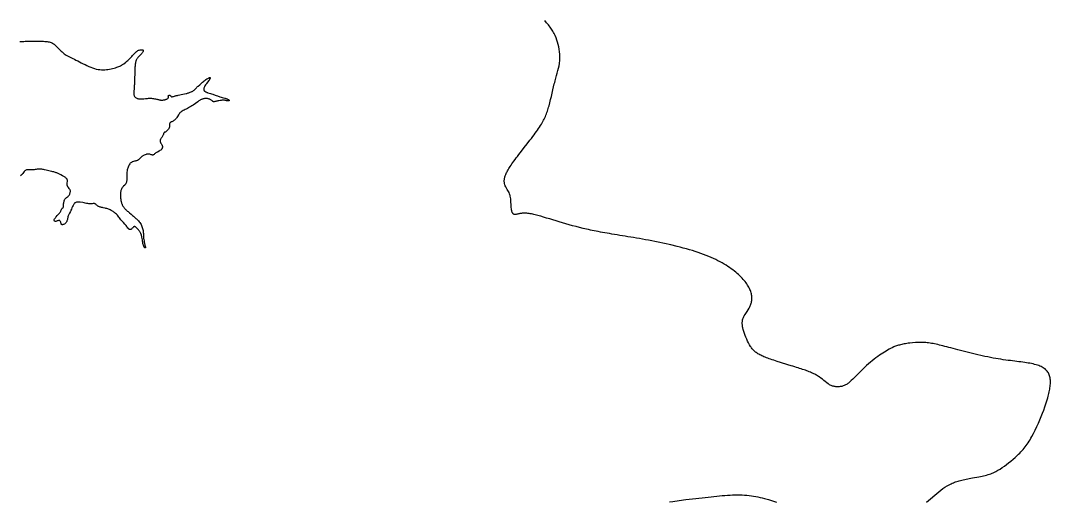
# Model space of a CAD drawing. Header units: millimetres. Extents: x -4841 to 5132, y -1058 to 8865.
# Drawn here: x 146 to 5132, y 1781 to 4108 of the extents above; entities that cross this region are included whole.
import ezdxf

# ---------------------------------------------------------------- set-up
doc = ezdxf.new("R2010")
doc.units = ezdxf.units.MM
doc.layers.add('168', color=7, linetype='Continuous')

msp = doc.modelspace()

# ---------------------------------------------------------------- linework, layer by layer
at = {"layer": '168', "elevation": 168}
for points in [[(4531.3, 1777), (4541.4, 1785.2), (4551.5, 1793.7), (4571.7, 1810.8), (4581.7, 1819.2), (4591.7, 1827.3), (4601.7, 1835.2), (4611.7, 1842.6), (4616.6, 1846), (4621.5, 1849.4), (4631.4, 1855.6), (4641.4, 1861.2), (4651.5, 1866.3), (4656.8, 1868.7), (4662.1, 1870.9), (4667.5, 1873.1), (4673.1, 1875.1), (4678.8, 1877.1), (4684.7, 1878.9), (4690.7, 1880.7), (4697, 1882.4), (4703.5, 1884), (4710.2, 1885.6), (4717.1, 1887), (4724.2, 1888.5), (4731.6, 1889.9), (4739, 1891.3), (4754.4, 1894), (4785.5, 1899.7), (4800.9, 1902.8), (4808.4, 1904.5), (4815.8, 1906.3), (4823, 1908.2), (4830, 1910.2), (4836.8, 1912.3), (4843.3, 1914.6), (4849.6, 1917), (4855.6, 1919.5), (4861.5, 1922.1), (4867.2, 1924.9), (4872.8, 1927.8), (4878.2, 1930.9), (4888.7, 1937.3), (4899, 1944.1), (4909.1, 1951.4), (4919.2, 1959.1), (4929.5, 1967.1), (4940.1, 1975.5), (4950.9, 1984.4), (4961.8, 1993.8), (4967.2, 1998.7), (4972.7, 2003.7), (4978.1, 2008.9), (4983.5, 2014.3), (4988.9, 2019.9), (4994.2, 2025.6), (4999.4, 2031.6), (5004.6, 2037.7), (5009.6, 2044.1), (5014.6, 2050.6), (5019.5, 2057.4), (5024.3, 2064.4), (5029, 2071.6), (5033.6, 2079), (5038, 2086.5), (5042.4, 2094.2), (5050.9, 2109.9), (5058.9, 2126), (5066.6, 2142.3), (5074, 2158.7), (5081, 2175), (5087.6, 2191.2), (5094, 2207), (5099.9, 2222.7), (5105.4, 2238), (5110.5, 2253.1), (5115.2, 2267.9), (5119.3, 2282.4), (5121.2, 2289.5), (5123, 2296.6), (5124.7, 2303.5), (5126.2, 2310.4), (5127.5, 2317.2), (5128.7, 2323.9), (5129.8, 2330.5), (5130.6, 2336.9), (5131.3, 2343.3), (5131.7, 2349.5), (5132, 2355.6), (5132, 2361.5), (5131.7, 2367.3), (5131.3, 2372.9), (5130.5, 2378.3), (5129.5, 2383.6), (5128.1, 2388.6), (5126.5, 2393.5), (5124.6, 2398.1), (5122.3, 2402.5), (5119.7, 2406.7), (5116.7, 2410.7), (5113.4, 2414.5), (5109.8, 2418), (5105.9, 2421.4), (5101.6, 2424.6), (5096.9, 2427.6), (5092, 2430.4), (5086.7, 2433), (5081.1, 2435.5), (5075.2, 2437.8), (5068.9, 2440), (5062.4, 2442), (5055.5, 2443.9), (5048.3, 2445.7), (5040.8, 2447.3), (5032.9, 2448.9), (5024.8, 2450.3), (5016.3, 2451.7), (5007.6, 2453), (4998.5, 2454.2), (4989.2, 2455.4), (4979.5, 2456.6), (4969.6, 2457.9), (4959.3, 2459.1), (4948.8, 2460.4), (4938, 2461.8), (4926.9, 2463.2), (4915.5, 2464.7), (4903.9, 2466.4), (4892, 2468.2), (4879.8, 2470.1), (4867.3, 2472.2), (4854.5, 2474.6), (4841.6, 2477.1), (4828.4, 2479.7), (4815.1, 2482.5), (4801.7, 2485.5), (4774.8, 2491.7), (4748, 2498.1), (4734.8, 2501.4), (4721.8, 2504.6), (4709, 2507.9), (4696.5, 2511.1), (4684.4, 2514.3), (4672.6, 2517.4), (4661.2, 2520.4), (4650.3, 2523.2), (4639.9, 2526), (4629.9, 2528.6), (4620.5, 2531), (4611.4, 2533.3), (4602.7, 2535.5), (4594.3, 2537.5), (4586.3, 2539.4), (4578.5, 2541.2), (4570.9, 2542.7), (4563.6, 2544.2), (4556.4, 2545.5), (4549.3, 2546.6), (4542.3, 2547.6), (4535.4, 2548.4), (4528.5, 2549.1), (4521.5, 2549.6), (4514.5, 2549.9), (4507.4, 2550.1), (4493.1, 2550.1), (4478.8, 2549.5), (4464.6, 2548.4), (4450.6, 2546.9), (4443.8, 2546), (4437.1, 2545), (4430.6, 2543.9), (4424.3, 2542.7), (4418.1, 2541.5), (4412.2, 2540.2), (4406.5, 2538.8), (4401.1, 2537.5), (4396, 2536), (4391, 2534.5), (4386.4, 2533), (4381.9, 2531.4), (4377.5, 2529.8), (4373.4, 2528.1), (4365.5, 2524.6), (4358, 2520.8), (4350.6, 2516.9), (4343.4, 2512.7), (4336.1, 2508.3), (4328.5, 2503.6), (4320.6, 2498.7), (4312.6, 2493.4), (4304.3, 2487.9), (4295.8, 2481.9), (4287.1, 2475.6), (4278.2, 2468.9), (4269.3, 2461.7), (4260.1, 2454.1), (4250.9, 2446), (4241.7, 2437.7), (4232.6, 2429.1), (4223.5, 2420.4), (4214.7, 2411.7), (4206, 2403.1), (4197.7, 2394.8), (4189.8, 2386.8), (4182.3, 2379.1), (4175.1, 2371.9), (4168, 2365.3), (4161.2, 2359.2), (4157.7, 2356.3), (4154.3, 2353.6), (4150.9, 2351.1), (4147.4, 2348.7), (4143.9, 2346.6), (4140.3, 2344.6), (4136.7, 2342.7), (4133, 2341.1), (4129.3, 2339.7), (4125.4, 2338.4), (4121.5, 2337.4), (4117.6, 2336.6), (4113.6, 2335.9), (4109.5, 2335.5), (4105.5, 2335.2), (4101.4, 2335.2), (4097.4, 2335.3), (4093.3, 2335.7), (4089.3, 2336.2), (4085.3, 2336.9), (4081.3, 2337.9), (4077.4, 2339), (4073.6, 2340.3), (4069.8, 2341.8), (4066.1, 2343.6), (4062.5, 2345.5), (4059, 2347.6), (4055.5, 2349.8), (4048.7, 2354.7), (4041.9, 2360.1), (4035, 2365.7), (4028, 2371.5), (4020.6, 2377.3), (4012.8, 2383.1), (4008.7, 2385.9), (4004.5, 2388.6), (4000.1, 2391.2), (3995.5, 2393.8), (3990.7, 2396.3), (3985.8, 2398.7), (3980.6, 2401.1), (3975.3, 2403.5), (3969.8, 2405.8), (3964.1, 2408.1), (3958.1, 2410.4), (3951.9, 2412.7), (3945.5, 2415), (3938.9, 2417.3), (3932, 2419.6), (3924.9, 2422), (3917.6, 2424.4), (3909.9, 2426.8), (3902.1, 2429.3), (3893.9, 2431.8), (3885.6, 2434.4), (3877.2, 2437), (3859.9, 2442.3), (3825.2, 2453), (3808.3, 2458.3), (3800.1, 2461), (3792.1, 2463.6), (3784.4, 2466.2), (3777, 2468.7), (3769.9, 2471.2), (3763.1, 2473.6), (3756.7, 2476), (3750.6, 2478.3), (3744.8, 2480.7), (3739.3, 2483.1), (3734.1, 2485.4), (3729.2, 2487.8), (3724.5, 2490.3), (3720, 2492.7), (3715.8, 2495.3), (3711.8, 2497.9), (3707.9, 2500.6), (3704.3, 2503.5), (3700.8, 2506.4), (3697.4, 2509.5), (3694.2, 2512.7), (3691.1, 2516), (3688.2, 2519.6), (3685.3, 2523.2), (3682.5, 2527), (3679.9, 2530.9), (3674.8, 2539.1), (3670.1, 2547.7), (3665.7, 2556.5), (3661.6, 2565.6), (3657.7, 2574.9), (3654.1, 2584.2), (3650.7, 2593.6), (3647.5, 2602.9), (3644.8, 2612.1), (3642.5, 2621.2), (3641.6, 2625.7), (3640.9, 2630.2), (3640.4, 2634.6), (3640.1, 2638.9), (3639.9, 2643.2), (3640.1, 2647.5), (3640.4, 2651.6), (3641, 2655.7), (3641.9, 2659.7), (3643.1, 2663.6), (3644.4, 2667.5), (3646.1, 2671.2), (3647.9, 2675), (3649.9, 2678.7), (3654.2, 2686), (3663.8, 2700.5), (3668.6, 2707.8), (3673.2, 2715.4), (3675.2, 2719.2), (3677.2, 2723.1), (3679, 2727.1), (3680.6, 2731.2), (3682, 2735.4), (3683.3, 2739.6), (3684.3, 2743.9), (3685.2, 2748.2), (3685.8, 2752.7), (3686.3, 2757.2), (3686.5, 2761.8), (3686.5, 2766.4), (3686.2, 2771.2), (3685.7, 2776), (3685, 2780.8), (3684, 2785.8), (3682.7, 2790.8), (3681.1, 2795.9), (3679.3, 2801), (3677.2, 2806.2), (3674.8, 2811.5), (3672.1, 2816.8), (3669.1, 2822.2), (3665.9, 2827.6), (3662.3, 2833.1), (3658.4, 2838.6), (3654.2, 2844.2), (3649.7, 2849.8), (3644.9, 2855.4), (3639.8, 2861), (3634.3, 2866.7), (3628.6, 2872.4), (3622.5, 2878.1), (3616, 2883.8), (3609.3, 2889.5), (3602.2, 2895.2), (3594.7, 2900.9), (3586.9, 2906.6), (3578.8, 2912.2), (3570.3, 2917.9), (3561.4, 2923.5), (3552.2, 2929), (3542.7, 2934.6), (3532.7, 2940), (3522.4, 2945.4), (3511.7, 2950.7), (3500.7, 2956), (3489.2, 2961.1), (3477.4, 2966.2), (3465.2, 2971.2), (3452.5, 2976), (3439.5, 2980.8), (3426.1, 2985.4), (3412.4, 2989.9), (3398.3, 2994.3), (3384, 2998.6), (3369.4, 3002.8), (3354.6, 3006.9), (3339.6, 3010.8), (3324.5, 3014.7), (3293.8, 3022), (3263, 3028.9), (3232.2, 3035.4), (3216.9, 3038.5), (3201.7, 3041.4), (3186.7, 3044.3), (3171.8, 3047.1), (3157, 3049.7), (3142.5, 3052.3), (3128.1, 3054.8), (3114, 3057.2), (3100, 3059.6), (3086.3, 3061.9), (3072.8, 3064.1), (3059.5, 3066.3), (3046.5, 3068.4), (3033.8, 3070.5), (3021.4, 3072.5), (3009.2, 3074.5), (2997.4, 3076.5), (2985.8, 3078.5), (2974.6, 3080.4), (2963.7, 3082.4), (2953.2, 3084.4), (2942.9, 3086.3), (2932.9, 3088.2), (2923.1, 3090.2), (2913.6, 3092.2), (2904.3, 3094.1), (2895.2, 3096.1), (2886.2, 3098.1), (2868.8, 3102.2), (2851.8, 3106.3), (2835.2, 3110.6), (2818.7, 3115), (2802.4, 3119.5), (2786.1, 3124.1), (2770, 3128.8), (2754, 3133.6), (2738.3, 3138.3), (2722.8, 3143), (2707.6, 3147.6), (2692.8, 3152.1), (2678.3, 3156.4), (2664.2, 3160.5), (2657.3, 3162.5), (2650.6, 3164.3), (2644, 3166.1), (2637.6, 3167.7), (2631.3, 3169.2), (2625.2, 3170.6), (2619.2, 3171.9), (2613.4, 3173), (2607.8, 3173.9), (2602.4, 3174.7), (2597.2, 3175.3), (2592.1, 3175.6), (2587.3, 3175.8), (2582.8, 3175.8), (2578.4, 3175.6), (2574.2, 3175.2), (2570.3, 3174.8), (2566.5, 3174.2), (2563, 3173.6), (2559.6, 3172.9), (2556.4, 3172.2), (2553.4, 3171.5), (2550.6, 3170.8), (2547.9, 3170.3), (2545.4, 3169.8), (2543.1, 3169.4), (2540.9, 3169.2), (2538.8, 3169.2), (2536.9, 3169.3), (2535.2, 3169.7), (2533.5, 3170.4), (2532, 3171.2), (2530.7, 3172.3), (2529.4, 3173.6), (2528.3, 3175.1), (2527.2, 3176.8), (2526.3, 3178.7), (2525.4, 3180.7), (2524.7, 3183), (2524, 3185.4), (2523.4, 3187.9), (2522.9, 3190.6), (2522, 3196.3), (2521.4, 3202.5), (2521, 3209.2), (2520.7, 3216.1), (2520, 3230.4), (2519.6, 3237.5), (2518.9, 3244.6), (2518, 3251.5), (2516.7, 3258), (2515.9, 3261.1), (2515, 3264.2), (2512.9, 3269.9), (2510.5, 3275.3), (2507.9, 3280.4), (2505.1, 3285.2), (2502.3, 3290), (2496.8, 3299.2), (2494.4, 3303.9), (2492.2, 3308.6), (2490.4, 3313.5), (2489, 3318.6), (2488, 3324), (2487.7, 3326.8), (2487.5, 3329.6), (2487.5, 3332.5), (2487.6, 3335.5), (2487.9, 3338.6), (2488.3, 3341.8), (2488.9, 3345.1), (2489.7, 3348.5), (2490.7, 3352.1), (2491.8, 3355.7), (2493.2, 3359.5), (2494.7, 3363.5), (2496.5, 3367.6), (2498.6, 3371.9), (2500.9, 3376.4), (2503.4, 3381.1), (2506.2, 3386), (2509.3, 3391.2), (2512.6, 3396.6), (2516.3, 3402.3), (2520.3, 3408.3), (2524.6, 3414.6), (2529.3, 3421.2), (2534.2, 3428.1), (2539.6, 3435.3), (2545.3, 3442.9), (2551.3, 3450.8), (2557.6, 3459), (2564.1, 3467.4), (2570.7, 3475.9), (2584.4, 3493.4), (2598.3, 3511.2), (2612.1, 3528.9), (2618.8, 3537.6), (2625.3, 3546.2), (2631.6, 3554.6), (2637.7, 3562.8), (2643.4, 3570.7), (2648.8, 3578.3), (2653.9, 3585.7), (2658.6, 3592.8), (2663, 3599.6), (2667.1, 3606.3), (2671, 3612.8), (2674.6, 3619.1), (2677.9, 3625.3), (2681, 3631.5), (2683.9, 3637.6), (2686.7, 3643.7), (2689.3, 3649.9), (2691.7, 3656.1), (2694, 3662.3), (2696.2, 3668.7), (2698.3, 3675.2), (2700.4, 3681.9), (2702.4, 3688.8), (2704.4, 3695.9), (2708.2, 3710.6), (2711.9, 3725.7), (2715.5, 3741.2), (2722.6, 3772.1), (2726.2, 3787.2), (2729.8, 3801.8), (2731.6, 3808.9), (2733.4, 3815.7), (2735.3, 3822.4), (2737.1, 3829), (2740.8, 3841.6), (2744.3, 3853.8), (2747.6, 3865.6), (2750.5, 3877.2), (2753, 3888.5), (2755, 3899.8), (2755.8, 3905.5), (2756.4, 3911.2), (2756.9, 3916.9), (2757.2, 3922.7), (2757.3, 3928.4), (2757.3, 3934.2), (2756.8, 3945.7), (2755.7, 3957.3), (2754.1, 3968.8), (2751.9, 3980.2), (2749.2, 3991.5), (2746, 4002.7), (2742.4, 4013.6), (2738.3, 4024.4), (2733.7, 4035), (2728.4, 4045.6), (2725.6, 4050.8), (2722.6, 4056), (2719.5, 4061.2), (2716.2, 4066.4), (2712.7, 4071.6), (2709.1, 4076.8), (2705.3, 4082), (2701.2, 4087.2), (2697.1, 4092.4), (2692.7, 4097.6), (2683.5, 4108)], [(141.2, 4007), (147.6, 4007), (154.1, 4007.1), (160.9, 4007.3), (168, 4007.6), (175.5, 4007.9), (183.2, 4008.2), (191.4, 4008.4), (199.7, 4008.5), (216.8, 4008.6), (225.3, 4008.6), (233.5, 4008.5), (241.5, 4008.3), (249.1, 4008), (256.1, 4007.7), (262.6, 4007.3), (268.7, 4006.8), (274.3, 4006.1), (279.5, 4005.3), (284.4, 4004.3), (288.9, 4003.1), (293.1, 4001.7), (297, 4000), (300.7, 3998.1), (304.3, 3995.9), (307.7, 3993.5), (311.1, 3990.8), (314.4, 3987.9), (317.8, 3984.7), (321.3, 3981.2), (325, 3977.4), (328.8, 3973.4), (332.8, 3969.2), (337, 3964.9), (341.5, 3960.5), (346.1, 3956.1), (351, 3951.9), (356.1, 3947.8), (361.3, 3943.9), (366.9, 3940.3), (372.7, 3937), (378.7, 3933.8), (385, 3930.6), (391.7, 3927.5), (398.7, 3924.2), (406.1, 3920.8), (413.8, 3917.1), (422, 3913), (430.5, 3908.6), (439.4, 3904), (448.5, 3899.3), (457.7, 3894.6), (467, 3890), (476.3, 3885.8), (485.5, 3881.9), (494.5, 3878.5), (499, 3877), (503.4, 3875.7), (512.1, 3873.5), (520.5, 3871.8), (528.9, 3870.6), (537, 3869.9), (545.1, 3869.6), (553.1, 3869.8), (560.9, 3870.4), (568.8, 3871.3), (576.4, 3872.5), (584, 3874), (591.2, 3875.7), (598.2, 3877.6), (604.7, 3879.6), (610.9, 3881.7), (616.5, 3883.8), (621.6, 3885.8), (626.1, 3887.8), (630.1, 3889.7), (633.6, 3891.6), (636.9, 3893.5), (639.8, 3895.3), (645.2, 3899.1), (655.5, 3906.8), (660.6, 3910.9), (665.5, 3915.2), (670.2, 3919.8), (674.7, 3924.6), (683.6, 3934.6), (688.1, 3939.6), (692.6, 3944.4), (697.1, 3948.9), (699.2, 3951), (701.2, 3952.9), (703.1, 3954.7), (704.9, 3956.4), (706.5, 3957.8), (708.1, 3959.1), (710.9, 3961.3), (713.7, 3963), (716.8, 3964.4), (720.3, 3965.4), (724.2, 3966.2), (728, 3966.7), (731.5, 3966.8), (733.1, 3966.8), (734.5, 3966.7), (735.7, 3966.5), (736.7, 3966.2), (737.6, 3965.8), (738.3, 3965.3), (738.9, 3964.8), (739.3, 3964.2), (739.6, 3963.5), (739.7, 3962.7), (739.7, 3961.9), (739.6, 3961), (739, 3958.9), (737.8, 3956.6), (736.2, 3954), (734.3, 3951.2), (732, 3948.3), (729.5, 3945.4), (726.8, 3942.7), (721.5, 3937.5), (716.3, 3932.4), (714, 3929.6), (711.8, 3926.8), (709.9, 3924), (708.2, 3921.3), (706.8, 3918.8), (705.7, 3916.5), (703.9, 3911.8), (703.2, 3909.3), (702.5, 3906.6), (701.3, 3901), (700.8, 3898), (700.5, 3896.2), (700.3, 3894.1), (700.1, 3892.8), (700, 3891.4), (699.9, 3889.8), (699.7, 3888), (699.6, 3885.9), (699.5, 3883.6), (699.3, 3881.1), (699.2, 3878.3), (699.1, 3875.1), (699, 3871.6), (698.8, 3867.8), (698.7, 3863.7), (698.5, 3859.3), (698.4, 3854.6), (698.3, 3849.7), (698.1, 3844.7), (697.8, 3834.2), (697.5, 3823.6), (697.1, 3813.1), (696.9, 3808.1), (696.7, 3803.1), (696.5, 3798.4), (696.3, 3793.9), (696.1, 3789.7), (695.8, 3785.7), (695.6, 3782.1), (695.3, 3778.7), (695.1, 3775.6), (694.9, 3772.8), (694.6, 3770.2), (694.4, 3767.7), (694.2, 3765.5), (694.1, 3763.4), (693.8, 3759.7), (693.7, 3756.5), (693.7, 3753.6), (694, 3750.8), (694.5, 3748.2), (695.2, 3745.6), (696.1, 3743.2), (697.4, 3740.9), (698.9, 3738.7), (700.6, 3736.8), (702.7, 3735), (705, 3733.4), (707.7, 3732.1), (710.6, 3730.9), (713.8, 3730), (717.2, 3729.4), (720.9, 3728.9), (724.8, 3728.6), (728.8, 3728.6), (733, 3728.7), (737.4, 3729), (741.9, 3729.4), (751.1, 3730.5), (760.7, 3731.5), (765.5, 3731.9), (770.4, 3732.1), (775.3, 3732), (780.2, 3731.7), (785, 3731.2), (789.7, 3730.5), (794.3, 3729.7), (798.7, 3728.8), (802.9, 3727.9), (806.8, 3727), (810.4, 3726.1), (813.6, 3725.4), (816.5, 3724.8), (819.1, 3724.2), (821.4, 3723.8), (823.4, 3723.5), (825.3, 3723.2), (826.9, 3723.1), (829.8, 3722.9), (832.3, 3722.9), (834.4, 3723.1), (838.1, 3723.8), (841.9, 3724.5), (843.9, 3725), (846.1, 3725.5), (848.4, 3726.2), (850.9, 3727), (853.4, 3727.9), (855.7, 3729.2), (857.8, 3730.6), (859.5, 3732.3), (860.7, 3734.1), (861.4, 3736), (861.6, 3737.8), (861.3, 3739.5), (861, 3741.1), (860.7, 3742.5), (860.9, 3743.9), (861.7, 3745.1), (862.9, 3746), (864.5, 3746.5), (866.2, 3746.6), (868, 3746.2), (869.8, 3745.4), (871.4, 3744.4), (872.8, 3743.2), (873.8, 3742.1), (874.7, 3741), (875.6, 3740.2), (876.8, 3739.6), (878.4, 3739.3), (880.3, 3739.4), (882.4, 3739.7), (884.6, 3740.2), (886.7, 3740.9), (891, 3742.6), (893.3, 3743.5), (895.9, 3744.2), (898.8, 3744.8), (901.9, 3745.4), (905.2, 3746), (908.7, 3746.8), (916, 3748.6), (923.4, 3750.4), (930.8, 3751.5), (938.5, 3752.7), (946.5, 3754.3), (950.4, 3755.3), (954, 3756.5), (957.4, 3757.7), (960.5, 3759), (963.4, 3760.3), (966.1, 3761.4), (971.6, 3763.1), (974.3, 3764), (977.1, 3765.3), (980, 3767), (982.9, 3769.2), (985.8, 3771.8), (988.7, 3774.5), (994.1, 3779.9), (996.8, 3782.5), (999.6, 3785.3), (1002.6, 3788.2), (1006, 3791.3), (1013, 3797.7), (1020, 3804.1), (1026.8, 3810.4), (1030.5, 3813.5), (1034.5, 3816.7), (1038.8, 3819.8), (1043.3, 3822.9), (1047.9, 3825.7), (1052.5, 3828.4), (1054.8, 3829.5), (1056.9, 3830.5), (1058.8, 3831.3), (1060.5, 3831.9), (1062, 3832.2), (1063.1, 3832.2), (1063.8, 3831.9), (1064.1, 3831.1), (1064.1, 3830.1), (1063.7, 3828.8), (1063, 3827.3), (1062.1, 3825.5), (1061, 3823.6), (1059.7, 3821.6), (1056.8, 3817.5), (1050.6, 3809.3), (1047.7, 3805.5), (1046.4, 3803.8), (1045.1, 3802.1), (1043, 3799.1), (1041.2, 3796.4), (1038.2, 3791.5), (1035.4, 3786.6), (1034.2, 3784.1), (1033.2, 3781.6), (1032.5, 3779), (1032.1, 3776.5), (1032.2, 3774), (1032.5, 3772.8), (1032.9, 3771.6), (1033.5, 3770.4), (1034.2, 3769.2), (1035.1, 3768), (1036.3, 3766.8), (1037.6, 3765.7), (1039.1, 3764.5), (1040.8, 3763.4), (1042.8, 3762.4), (1045, 3761.3), (1047.4, 3760.3), (1050.1, 3759.3), (1052.8, 3758.3), (1058.7, 3756.5), (1064.7, 3754.6), (1070.6, 3752.8), (1076.2, 3751), (1087.2, 3747.2), (1092.7, 3745.3), (1098.4, 3743.2), (1110.1, 3739.2), (1116.2, 3737.4), (1122.3, 3735.7), (1128.2, 3734.1), (1133.8, 3732.6), (1136.5, 3731.9), (1138.9, 3731.1), (1141.2, 3730.4), (1143.2, 3729.6), (1145.1, 3728.9), (1146.8, 3728.1), (1148.3, 3727.4), (1149.7, 3726.7), (1150.9, 3726), (1151.9, 3725.3), (1153.6, 3724), (1154.8, 3722.9), (1155.4, 3721.8), (1155.5, 3720.9), (1155.1, 3720.1), (1154.2, 3719.5), (1153, 3719), (1151.4, 3718.8), (1149.5, 3718.9), (1147.4, 3719.2), (1145, 3719.7), (1142.3, 3720.3), (1139.4, 3721), (1136.2, 3721.6), (1132.8, 3722.2), (1129.4, 3722.6), (1126, 3722.7), (1122.7, 3722.5), (1119.4, 3722.1), (1116.1, 3721.5), (1112.6, 3720.9), (1104.9, 3719.7), (1101, 3719), (1097.3, 3718.3), (1093.9, 3717.6), (1090.9, 3716.8), (1088.2, 3716.1), (1085.8, 3715.6), (1083.6, 3715.2), (1081.7, 3715.1), (1079.9, 3715.3), (1078.4, 3715.8), (1076.9, 3716.5), (1075.6, 3717.5), (1074.3, 3718.7), (1072.8, 3720), (1071, 3721.4), (1069, 3722.9), (1066.7, 3724.3), (1064.2, 3725.7), (1061.5, 3726.9), (1058.8, 3728), (1056, 3728.9), (1053.1, 3729.7), (1050, 3730.3), (1046.9, 3730.6), (1043.6, 3730.8), (1040.2, 3730.8), (1036.6, 3730.4), (1032.9, 3729.8), (1028.9, 3728.8), (1026.8, 3728.1), (1024.6, 3727.3), (1022.3, 3726.3), (1019.9, 3725.2), (1017.4, 3723.9), (1014.8, 3722.5), (1012.1, 3720.9), (1009.3, 3719.2), (1003.6, 3715.4), (991.9, 3707.3), (980.6, 3699.3), (975.1, 3695.5), (969.6, 3691.9), (964.2, 3688.5), (958.8, 3685.3), (953.4, 3682.4), (948, 3679.7), (942.6, 3677.1), (937.4, 3674.8), (932.5, 3672.5), (928.1, 3670.2), (926.1, 3669), (924.4, 3667.8), (921.2, 3665.2), (918.4, 3662.4), (915.8, 3659.2), (913.3, 3655.6), (910.9, 3651.6), (905.7, 3643.3), (902.8, 3639.3), (899.8, 3635.5), (896.6, 3632), (893.4, 3628.9), (890.1, 3626.1), (886.9, 3623.6), (883.7, 3621.6), (880.7, 3619.9), (877.8, 3618.6), (875.2, 3617.5), (872.9, 3616.5), (870.9, 3615.4), (870.1, 3614.6), (869.3, 3613.8), (868.6, 3612.7), (868, 3611.6), (867.1, 3608.9), (866.5, 3605.8), (866.2, 3602.5), (866.1, 3599.1), (866.1, 3595.6), (865.8, 3592.2), (865.5, 3590.5), (865.1, 3588.8), (864.5, 3587.1), (863.7, 3585.5), (861.6, 3582.4), (859.3, 3579.5), (856.8, 3576.8), (854.4, 3574.5), (852.3, 3572.5), (850.3, 3570.8), (848.4, 3569.5), (846.5, 3568.6), (842.9, 3567.4), (841.4, 3566.6), (840.7, 3566.1), (840.1, 3565.4), (839.1, 3563.7), (838.3, 3561.6), (836.8, 3556.7), (835.9, 3554.2), (834.7, 3551.5), (833.3, 3548.8), (831.5, 3545.7), (829.3, 3542.3), (826.9, 3538.7), (824.6, 3535.1), (823.6, 3533.4), (822.7, 3531.7), (822.1, 3530.1), (821.6, 3528.6), (821.3, 3527.1), (821.2, 3525.8), (821.4, 3523.3), (822, 3521), (822.8, 3518.9), (823.8, 3516.7), (824.9, 3514.6), (826.2, 3512.4), (827.7, 3510), (829.2, 3507.3), (830.6, 3504.5), (831.6, 3501.3), (831.9, 3499.6), (832.1, 3497.9), (832.1, 3496.1), (831.9, 3494.2), (831.6, 3492.4), (831.1, 3490.5), (830.4, 3488.7), (829.5, 3486.9), (828.4, 3485.2), (827.1, 3483.6), (825.6, 3482.2), (824, 3480.8), (820.4, 3478.3), (816.3, 3476.1), (808, 3471.7), (803.9, 3469.5), (800.2, 3467.2), (796.9, 3464.9), (794, 3462.5), (791.6, 3460.4), (789.4, 3458.6), (788.2, 3457.9), (787.1, 3457.4), (785.8, 3457.2), (784.5, 3457.1), (783.1, 3457.3), (781.6, 3457.7), (778.4, 3458.7), (774.8, 3459.8), (771, 3460.8), (767, 3461.5), (762.7, 3461.6), (758.2, 3461.3), (755.9, 3460.9), (753.6, 3460.3), (748.9, 3458.8), (744.4, 3456.8), (740.2, 3454.6), (738.2, 3453.5), (736.5, 3452.3), (733.4, 3450.1), (730.8, 3448), (728.4, 3445.7), (725.9, 3443.2), (723.3, 3440.6), (720.5, 3437.8), (717.7, 3435.3), (715, 3433.1), (713.8, 3432.2), (712.5, 3431.4), (710.1, 3430.3), (707.5, 3429.4), (704.5, 3428.8), (702.8, 3428.4), (700.9, 3428), (696.8, 3427.1), (692.4, 3426), (688, 3424.5), (685.8, 3423.5), (683.8, 3422.5), (681.9, 3421.3), (680.1, 3420), (676.8, 3417.1), (674, 3413.9), (671.5, 3410.4), (669.4, 3406.6), (667.6, 3402.7), (666, 3398.5), (664.6, 3394.2), (663.3, 3389.7), (662.1, 3385), (661.2, 3379.9), (660.4, 3374.4), (659.9, 3368.4), (659.6, 3362.1), (659.5, 3355.8), (659.5, 3349.7), (659.6, 3344.1), (659.6, 3339), (659.5, 3334.3), (659, 3330), (658, 3325.9), (656.6, 3322), (654.8, 3318.4), (652.5, 3315), (649.9, 3311.7), (644, 3305.7), (641.2, 3302.6), (638.6, 3299.5), (636.3, 3296.1), (634.4, 3292.5), (632.9, 3288.8), (631.7, 3284.9), (630.8, 3280.9), (630.1, 3276.7), (629.7, 3272), (629.6, 3269.5), (629.6, 3266.8), (629.6, 3261), (629.8, 3254.8), (630.1, 3248.6), (630.6, 3242.9), (630.9, 3240.3), (631.2, 3237.9), (631.6, 3235.6), (632, 3233.6), (632.3, 3231.8), (632.7, 3230.1), (633.5, 3227), (634.3, 3224.5), (635, 3222.2), (636.7, 3217.9), (637.9, 3215.6), (639.2, 3213.1), (640.8, 3210.4), (642.7, 3207.6), (644.7, 3204.6), (647.2, 3201.4), (648.6, 3199.7), (650.2, 3197.9), (652.1, 3195.9), (654.2, 3193.8), (656.6, 3191.4), (659.3, 3188.8), (662.4, 3186), (665.8, 3183), (669.3, 3179.9), (673, 3176.6), (680.7, 3170.1), (688.1, 3163.7), (691.6, 3160.7), (694.9, 3157.8), (698, 3155.1), (701, 3152.5), (703.8, 3150), (706.4, 3147.6), (711.3, 3143), (715.7, 3138.6), (719.7, 3134.2), (723.2, 3129.9), (726.3, 3125.5), (728.9, 3120.9), (731.1, 3116), (733, 3111.1), (734.7, 3106), (736.1, 3101), (737.4, 3096.1), (738.5, 3091.2), (739.2, 3086.4), (739.7, 3081.5), (739.9, 3076.5), (739.9, 3071), (740, 3068.1), (740.1, 3064.9), (740.4, 3061.4), (740.7, 3057.6), (741.2, 3053.5), (741.8, 3049.2), (743.2, 3040.3), (744, 3035.9), (744.8, 3031.6), (745.7, 3027.6), (746.5, 3024), (747.3, 3020.9), (748, 3018.2), (748.6, 3015.9), (749.2, 3014), (749.7, 3012.4), (750.1, 3011.1), (750.3, 3010), (750.4, 3009.2), (750.4, 3008.5), (750.2, 3007.9), (749.9, 3007.5), (749.4, 3007.2), (748.9, 3007.2), (748.2, 3007.3), (747.5, 3007.6), (746.8, 3008.2), (745.9, 3009), (745.1, 3010), (744.2, 3011.3), (743.3, 3012.8), (742.5, 3014.4), (741.6, 3016.2), (740.1, 3020.2), (738.8, 3024.7), (737.7, 3029.5), (736.9, 3034.7), (736, 3040.3), (735.1, 3046.4), (734, 3052.9), (732.8, 3059.3), (732.2, 3062.4), (731.6, 3065.4), (730.9, 3068.1), (730.3, 3070.6), (729.7, 3072.8), (729.1, 3074.7), (728.5, 3076.4), (727.9, 3078), (726.5, 3080.8), (725, 3083.4), (723.2, 3086.1), (721.2, 3089.1), (718.8, 3092.2), (716.2, 3095.5), (713.2, 3098.9), (710, 3102.3), (706.8, 3105.4), (705.3, 3106.7), (703.8, 3107.9), (702.3, 3108.9), (701, 3109.7), (699.7, 3110.3), (698.5, 3110.6), (697.3, 3110.8), (696.3, 3110.8), (695.2, 3110.5), (694.2, 3110.2), (693.2, 3109.6), (692.2, 3108.9), (690.3, 3107), (688.4, 3104.9), (686.6, 3102.7), (684.8, 3100.7), (683, 3099), (681.2, 3097.7), (679.3, 3096.8), (677.2, 3096.5), (674.9, 3096.6), (673.7, 3096.9), (672.5, 3097.4), (671.2, 3098), (670, 3098.8), (668.7, 3099.8), (667.4, 3101), (666.2, 3102.4), (664.9, 3103.9), (662.4, 3107.5), (659.8, 3111.4), (657, 3115.4), (653.9, 3119.4), (650.5, 3123.1), (643.6, 3130.3), (636.8, 3137.1), (633.5, 3140.5), (630.4, 3144.2), (627.3, 3148.1), (624.3, 3152.4), (621.2, 3156.9), (617.9, 3161.4), (614.1, 3166), (609.9, 3170.3), (605.1, 3174.6), (602.5, 3176.8), (599.7, 3178.9), (596.8, 3181), (593.7, 3183), (590.4, 3185.1), (587, 3187.2), (583.4, 3189.2), (579.7, 3191.2), (575.8, 3193), (571.8, 3194.7), (567.7, 3196.3), (563.4, 3197.8), (559.1, 3199), (554.6, 3200.1), (545.9, 3202), (541.6, 3202.8), (537.6, 3203.6), (533.8, 3204.4), (530.4, 3205.3), (527.3, 3206.2), (524.6, 3207.2), (522.3, 3208.3), (520.3, 3209.5), (518.5, 3210.7), (516.9, 3211.9), (514.2, 3214.4), (511.8, 3216.8), (509.3, 3219.1), (506.7, 3220.9), (505.2, 3221.6), (503.7, 3222.1), (502, 3222.5), (500.2, 3222.6), (498.3, 3222.5), (496.2, 3222.3), (491.7, 3221.6), (486.8, 3221), (484.3, 3220.8), (481.6, 3220.8), (479, 3220.9), (476.2, 3221.2), (470.6, 3222.1), (464.8, 3223.2), (458.8, 3224.5), (452.7, 3225.6), (446.6, 3226.6), (434.1, 3228.2), (427.9, 3228.8), (424.9, 3228.9), (422, 3228.9), (419.1, 3228.7), (416.3, 3228.3), (413.7, 3227.6), (411.2, 3226.5), (408.8, 3225.2), (406.7, 3223.4), (404.6, 3221.3), (402.7, 3219), (401, 3216.4), (399.4, 3213.6), (396.4, 3207.7), (393.9, 3201.6), (391.6, 3195.5), (389.4, 3189.7), (388.4, 3187), (387.3, 3184.5), (386.3, 3182.1), (385.2, 3180), (383, 3176.3), (380.9, 3173.1), (379, 3169.9), (377.3, 3166.3), (375.9, 3162.3), (374.8, 3158), (373.8, 3153.7), (372.9, 3149.6), (372, 3145.8), (371.1, 3142.3), (370.1, 3139.1), (368.9, 3136.1), (367.6, 3133.3), (366, 3130.5), (363.8, 3127.9), (362.5, 3126.7), (361.1, 3125.5), (359.4, 3124.3), (357.6, 3123.2), (353.6, 3121.4), (351.6, 3120.7), (349.6, 3120.2), (347.8, 3119.9), (346.2, 3119.9), (344.8, 3120.2), (343.7, 3120.7), (342.9, 3121.6), (342.2, 3122.7), (341.7, 3124), (341.3, 3125.4), (340.7, 3128.6), (339.9, 3131.9), (338.8, 3135), (338, 3136.4), (337.2, 3137.7), (336.2, 3138.7), (335.2, 3139.6), (334, 3140.2), (332.6, 3140.4), (331.2, 3140.5), (329.6, 3140.2), (326.4, 3139.3), (323, 3138), (319.7, 3136.9), (316.7, 3136.1), (315.3, 3136), (314.1, 3135.9), (312.9, 3136), (311.9, 3136.3), (311, 3136.7), (310.2, 3137.2), (309.6, 3138), (309.1, 3138.8), (308.7, 3139.8), (308.5, 3140.8), (308.5, 3143.1), (308.9, 3145.4), (309.7, 3147.6), (310.9, 3149.7), (312.3, 3151.8), (314, 3153.9), (315.8, 3156.2), (317.7, 3158.6), (322.1, 3163.7), (327, 3168.7), (332, 3173.7), (334.3, 3176.4), (336.3, 3179.2), (338.2, 3182.2), (339.7, 3185.1), (341, 3187.8), (342.1, 3190.4), (343.1, 3192.8), (344.2, 3195.1), (345.6, 3197.2), (347.4, 3199.3), (351.3, 3203.5), (352.8, 3205.7), (353.4, 3206.8), (353.7, 3208), (354, 3210.4), (354, 3212.9), (353.8, 3215.7), (353.8, 3218.6), (354, 3221.7), (354.4, 3225), (355.1, 3228.6), (356, 3232.3), (357.2, 3236.1), (358.6, 3239.9), (360.4, 3243.4), (361.4, 3245), (362.4, 3246.5), (364.8, 3249.1), (367.4, 3251.3), (372.8, 3255.2), (375.4, 3257.1), (377.7, 3259.1), (379.9, 3261.4), (381.8, 3264.1), (383.3, 3267.3), (384.5, 3270.8), (385.5, 3274.3), (386.2, 3277.8), (386.6, 3280.9), (386.7, 3283.8), (386.2, 3286.6), (385.7, 3288), (385.1, 3289.4), (384.2, 3290.9), (383.2, 3292.5), (380.6, 3295.8), (377.7, 3299.3), (375.1, 3302.9), (374, 3304.6), (373, 3306.4), (372.3, 3308.1), (371.8, 3309.9), (371.2, 3313.3), (371.1, 3316.5), (371.4, 3319.7), (371.8, 3322.8), (372.7, 3328.8), (372.8, 3331.8), (372.6, 3333.4), (372.3, 3335.1), (371.9, 3336.7), (371.2, 3338.4), (370.3, 3340.2), (369, 3341.9), (367.5, 3343.7), (365.6, 3345.6), (363.3, 3347.5), (360.7, 3349.4), (357.8, 3351.3), (354.6, 3353.2), (347.9, 3357), (341, 3360.7), (334.3, 3364.1), (327.8, 3367.3), (321.1, 3370.3), (317.6, 3371.7), (314, 3373), (310.1, 3374.2), (306.1, 3375.4), (301.9, 3376.6), (297.5, 3377.7), (288.4, 3379.7), (270, 3383.8), (261.1, 3385.8), (256.8, 3386.7), (252.7, 3387.6), (248.7, 3388.3), (244.9, 3388.9), (241.2, 3389.3), (237.8, 3389.5), (234.6, 3389.5), (231.6, 3389.4), (228.8, 3389.1), (226.1, 3388.8), (221, 3387.8), (216.1, 3386.8), (211.2, 3385.9), (206.2, 3385.3), (201, 3384.9), (198.2, 3384.8), (195.3, 3384.9), (189.2, 3385.2), (182.9, 3385.5), (179.8, 3385.4), (176.8, 3385.2), (174, 3384.8), (171.4, 3384), (169, 3382.8), (166.8, 3381.3), (164.9, 3379.5), (163.1, 3377.4), (159.9, 3372.8), (156.6, 3368), (154.9, 3365.7), (153.1, 3363.6), (149, 3359.7), (144.7, 3356.1)], [(3287.2, 1778.6), (3303, 1780.8), (3335, 1785), (3367, 1789), (3398.8, 1792.8), (3414.5, 1794.6), (3429.9, 1796.4), (3445.2, 1798.1), (3460.1, 1799.8), (3474.7, 1801.5), (3489, 1803), (3502.9, 1804.5), (3516.6, 1805.9), (3530, 1807.2), (3543, 1808.4), (3555.9, 1809.5), (3568.5, 1810.3), (3580.8, 1811.1), (3593, 1811.6), (3604.9, 1812), (3616.7, 1812.1), (3628.2, 1812), (3639.7, 1811.7), (3650.9, 1811.1), (3662.1, 1810.3), (3673.1, 1809.1), (3684, 1807.7), (3694.8, 1806), (3705.5, 1804.1), (3716.1, 1802), (3726.6, 1799.7), (3737, 1797.2), (3747.2, 1794.6), (3767.4, 1789), (3787.1, 1783.2), (3806.2, 1777.4)]]:
    msp.add_lwpolyline(points, dxfattribs=at)

doc.saveas('drawing.dxf')
